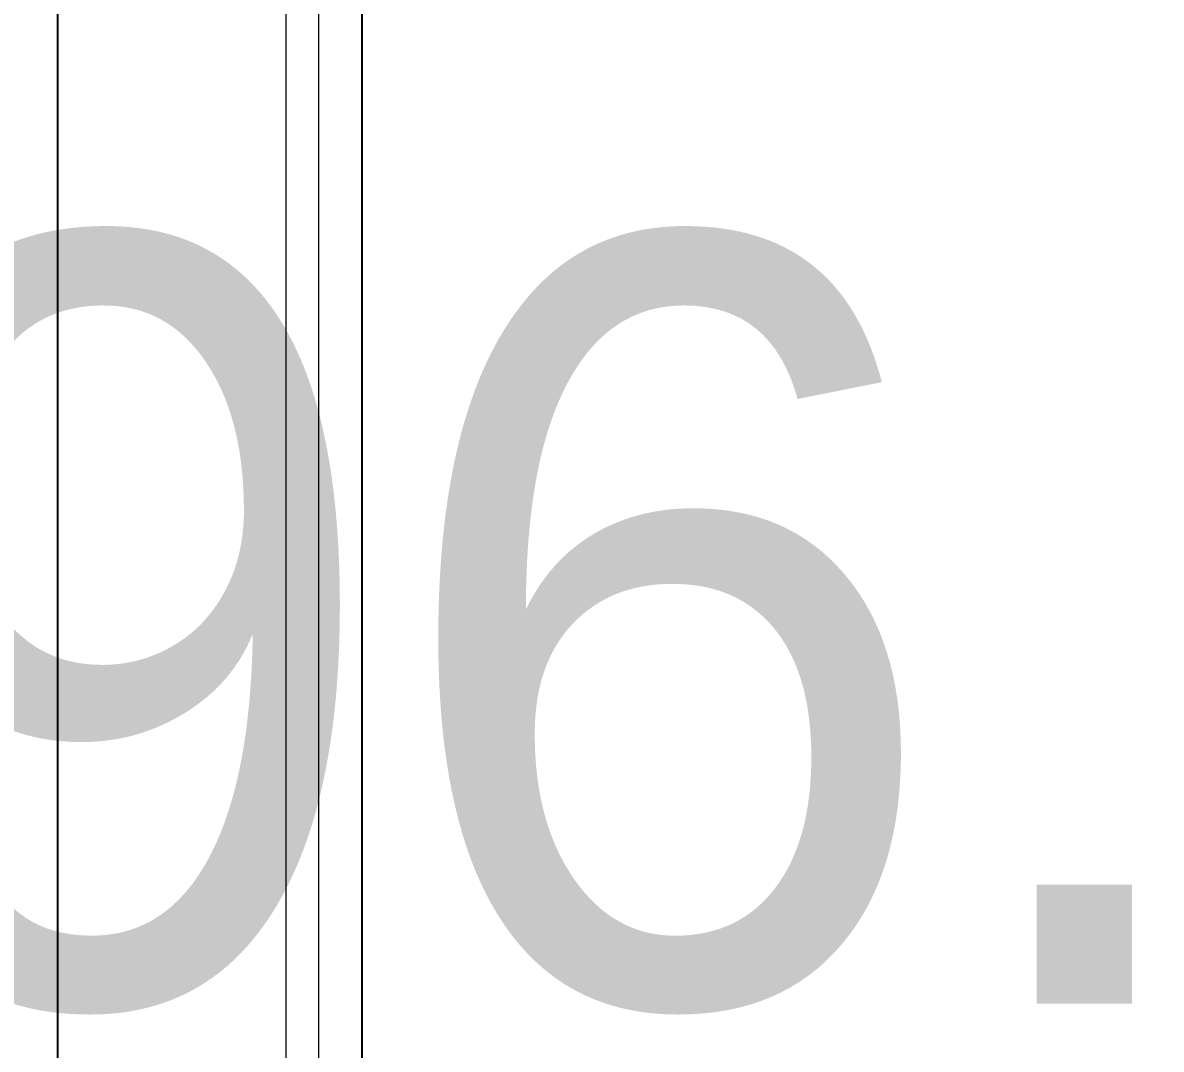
# Model space of a CAD drawing. Header units: millimetres. Extents: x 4754612 to 5801174, y 2368242 to 2777223.
# Drawn here: x 5083606 to 5085477, y 2579826 to 2581514 of the extents above; entities that cross this region are included whole.
import ezdxf

# ---------------------------------------------------------------- set-up
doc = ezdxf.new("R2010")
doc.units = ezdxf.units.MM
doc.header["$LTSCALE"] = 1000
doc.linetypes.add('CEN', pattern=[6.2, 6, -0.1, 0, -0.1])
for name, color, linetype in [('(주)하나기공-LEADER', 7, 'Continuous'), ('A-ELE-8', 8, 'Continuous'), ('A-TEX-SYM', 3, 'Continuous'), ('A-중심선', 10, 'CEN')]:
    doc.layers.add(name, color=color, linetype=linetype)
doc.styles.add('돋움', font='')
doc.styles.get('돋움').set_extended_font_data('Dotum')

msp = doc.modelspace()

# ---------------------------------------------------------------- linework, layer by layer
at = {"layer": '(주)하나기공-LEADER', "color": 8, "lineweight": 9}
for p, q in [((5084038.3, 2582874.621), (5084038.3, 2577749.621)), ((5084091.872, 2582874.621), (5084091.872, 2577749.621))]:
    msp.add_line(p, q, dxfattribs=at)
at = {"layer": 'A-ELE-8'}
msp.add_line((5084163.3, 2586649.621), (5084163.3, 2577749.621), dxfattribs=at)
at = {"layer": 'A-중심선', "ltscale": 5}
msp.add_line((5083663.3, 2560495.412), (5083663.3, 2645427.791), dxfattribs=at)

# ---------------------------------------------------------------- texts
at = {"layer": 'A-TEX-SYM', "style": '돋움'}
msp.add_text('FH:96.10', height=1260, dxfattribs=at).set_placement((5080633.234, 2579900.982))

doc.saveas('drawing.dxf')
